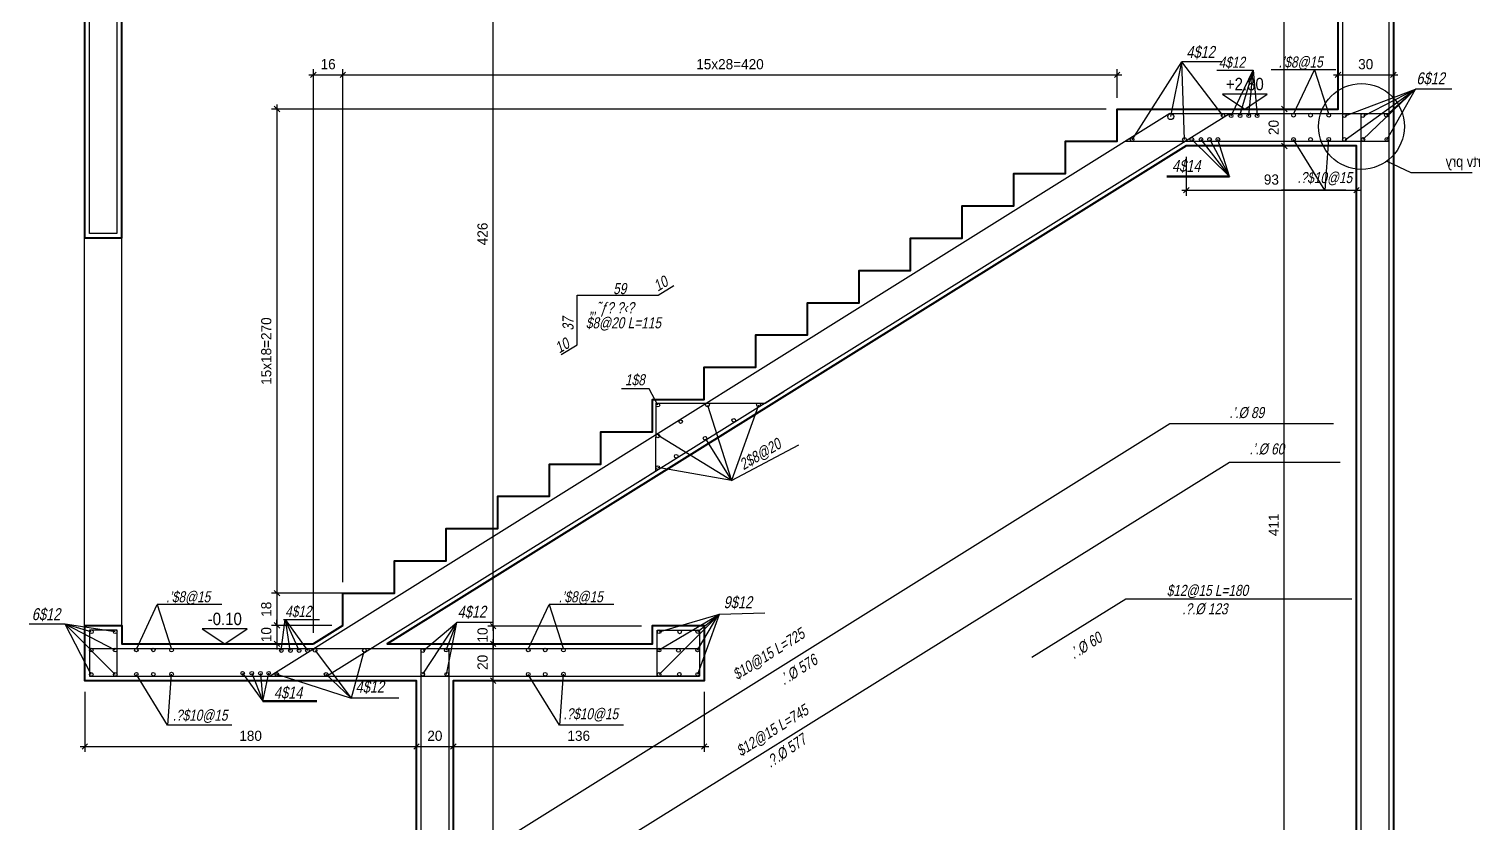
# Model space of a CAD drawing. Header units: inches. Extents: x -5298 to 11252, y 8210 to 22495.
# Drawn here: x 7298 to 8085, y 15499 to 15930 of the extents above; entities that cross this region are included whole.
import ezdxf
from ezdxf.enums import TextEntityAlignment as Align

# ---------------------------------------------------------------- set-up
doc = ezdxf.new("R2010")
doc.units = ezdxf.units.IN
doc.header["$LTSCALE"] = 11
doc.header["$MEASUREMENT"] = 0
doc.layers.get('Defpoints').update_dxf_attribs({"color": 40})
for name, color, linetype in [('BAR', 6, 'Continuous'), ('C-TEXT3', 3, 'Continuous'), ('dim-50-v', 2, 'Continuous'), ('DIM_50', 3, 'Continuous'), ('iron-txt', 3, 'Continuous'), ('IRON6', 6, 'Continuous'), ('otm-text', 1, 'Continuous'), ('P-lines', 3, 'Continuous'), ('STAM', 1, 'Continuous'), ('TEXT3', 3, 'Continuous')]:
    doc.layers.add(name, color=color, linetype=linetype)
doc.layers.add('W', color=1, linetype='Continuous', lineweight=50)
doc.layers.add('W-Conc', color=3, linetype='Continuous', lineweight=40)
doc.styles.add('danmm', font='danmm.shx', dxfattribs={"width": 0.9})
doc.styles.add('HEBREW', font='hebtxt-weld.shx', dxfattribs={"width": 0.8, "oblique": 12})
doc.styles.add('HEBTXT', font='hebtxt-weld.shx')
doc.styles.add('ROMANS', font='romans')
doc.styles.add('tecno', font='techno_m')
doc.dimstyles.new('25', dxfattribs={"dimtxt": 5.5, "dimasz": 3, "dimexe": 3, "dimexo": 6, "dimgap": 3, "dimtad": 1, "dimdec": 0, "dimrnd": 0.5, "dimdsep": 46, "dimtxsty": 'HEBTXT', "dimblk1": 'OBLIQUE', "dimblk2": 'OBLIQUE', "dimsah": 1, "dimcen": 1, "dimdle": 2.5, "dimclre": 9, "dimclrt": 3, "dimadec": 0, "dimazin": 0, "dimtfac": 1, "dimtdec": 0, "dimtix": 1, "dimtmove": 2, "dimatfit": 3, "dimldrblk": 'OBLIQUE', "dimfxl": 1, "dimtolj": 1, "dimarcsym": 0})

# ---------------------------------------------------------------- blocks, each defined once
blk = doc.blocks.new('_OBLIQUE')
at = {"color": 0, "linetype": 'ByBlock'}
blk.add_line((-0.5, -0.5), (0.5, 0.5), dxfattribs=at)
blk = doc.blocks.new('*D995')
at = {"layer": 'Defpoints', "color": 0, "ltscale": 5, "transparency": 16777216}
for p in [(7979, 15866.47, -0.31), (7979.14, 15866.47), (7978.36, 15455.54, -0.31)]:
    blk.add_point(p, dxfattribs=at)
at = {"layer": 'dim-50-v', "color": 0, "lineweight": -2, "ltscale": 5, "transparency": 16777216}
blk.add_line((7979.14, 15453.04), (7979.14, 15868.97), dxfattribs=at)
at = {"layer": 'dim-50-v', "color": 9, "lineweight": -2, "ltscale": 5, "transparency": 16777216}
for p, q in [((7985, 15866.47), (7982.14, 15866.47)), ((7984.36, 15455.54), (7982.14, 15455.54))]:
    blk.add_line(p, q, dxfattribs=at)
at = {"layer": 'dim-50-v', "color": 0, "lineweight": -2, "ltscale": 5, "transparency": 16777216, "xscale": 3, "yscale": 3, "zscale": 3}
for p, rotation in [((7979.14, 15866.47), 90), ((7979.14, 15455.54), 270)]:
    blk.add_blockref('_OBLIQUE', p, dxfattribs=dict(at, rotation=rotation))
at = {"layer": 'dim-50-v', "color": 3, "ltscale": 5, "transparency": 16777216, "insert": (7973.39, 15661.01), "char_height": 5.5, "attachment_point": 5, "rotation": 90, "style": 'HEBTXT'}
blk.add_mtext('\\A1;411', dxfattribs=at)
blk = doc.blocks.new('*D996')
at = {"layer": 'Defpoints', "color": 0, "ltscale": 5, "transparency": 16777216}
for p in [(7978.61, 15886.47, -0.31), (7979.14, 15886.47), (7979, 15866.47, -0.31)]:
    blk.add_point(p, dxfattribs=at)
at = {"layer": 'dim-50-v', "color": 0, "lineweight": -2, "ltscale": 5, "transparency": 16777216}
blk.add_line((7979.14, 15863.97), (7979.14, 15888.97), dxfattribs=at)
at = {"layer": 'dim-50-v', "color": 9, "lineweight": -2, "ltscale": 5, "transparency": 16777216}
for p, q in [((7984.61, 15886.47), (7982.14, 15886.47)), ((7985, 15866.47), (7982.14, 15866.47))]:
    blk.add_line(p, q, dxfattribs=at)
at = {"layer": 'dim-50-v', "color": 0, "lineweight": -2, "ltscale": 5, "transparency": 16777216, "xscale": 3, "yscale": 3, "zscale": 3}
for p, rotation in [((7979.14, 15886.47), 90), ((7979.14, 15866.47), 270)]:
    blk.add_blockref('_OBLIQUE', p, dxfattribs=dict(at, rotation=rotation))
at = {"layer": 'dim-50-v', "color": 3, "ltscale": 5, "transparency": 16777216, "insert": (7973.39, 15876.47), "char_height": 5.5, "attachment_point": 5, "rotation": 90, "style": 'HEBTXT'}
blk.add_mtext('\\A1;20', dxfattribs=at)
blk = doc.blocks.new('*D997')
at = {"layer": 'Defpoints', "color": 0, "ltscale": 5, "transparency": 16777216}
for p in [(7974.44, 16191.5, -0.31), (7979.14, 16191.5), (7978.61, 15886.47, -0.31)]:
    blk.add_point(p, dxfattribs=at)
at = {"layer": 'dim-50-v', "color": 0, "lineweight": -2, "ltscale": 5, "transparency": 16777216}
blk.add_line((7979.14, 15883.97), (7979.14, 16194), dxfattribs=at)
at = {"layer": 'dim-50-v', "color": 9, "lineweight": -2, "ltscale": 5, "transparency": 16777216}
for p, q in [((7980.44, 16191.5), (7982.14, 16191.5)), ((7984.61, 15886.47), (7982.14, 15886.47))]:
    blk.add_line(p, q, dxfattribs=at)
at = {"layer": 'dim-50-v', "color": 0, "lineweight": -2, "ltscale": 5, "transparency": 16777216, "xscale": 3, "yscale": 3, "zscale": 3}
for p, rotation in [((7979.14, 16191.5), 90), ((7979.14, 15886.47), 270)]:
    blk.add_blockref('_OBLIQUE', p, dxfattribs=dict(at, rotation=rotation))
at = {"layer": 'dim-50-v', "color": 3, "ltscale": 5, "transparency": 16777216, "insert": (7973.39, 16038.99), "char_height": 5.5, "attachment_point": 5, "rotation": 90, "style": 'HEBTXT'}
blk.add_mtext('\\A1;305', dxfattribs=at)
blk = doc.blocks.new('MF1')
blk.add_lwpolyline([(30, 20), (0, 0), (-30, 20)], close=True)
at = {"style": 'ROMANS'}
blk.add_attdef('0', text='', height=6, dxfattribs=at).set_placement((0, 25), align=Align.CENTER)
blk = doc.blocks.new('*D1004')
at = {"layer": 'Defpoints', "color": 0, "ltscale": 5, "transparency": 16777216}
for p in [(7549.97, 15576.47), (7565.18, 15576.47, -0.31), (7549.97, 15304.88, -0.31)]:
    blk.add_point(p, dxfattribs=at)
at = {"layer": 'dim-50-v', "color": 0, "lineweight": -2, "ltscale": 5, "transparency": 16777216}
blk.add_line((7549.97, 15302.38), (7549.97, 15578.97), dxfattribs=at)
at = {"layer": 'dim-50-v', "color": 9, "lineweight": -2, "ltscale": 5, "transparency": 16777216}
for p, q in [((7559.18, 15576.47), (7546.97, 15576.47)), ((7555.97, 15304.88), (7552.97, 15304.88))]:
    blk.add_line(p, q, dxfattribs=at)
at = {"layer": 'dim-50-v', "color": 0, "lineweight": -2, "ltscale": 5, "transparency": 16777216, "xscale": 3, "yscale": 3, "zscale": 3}
for p, rotation in [((7549.97, 15576.47), 90), ((7549.97, 15304.88), 270)]:
    blk.add_blockref('_OBLIQUE', p, dxfattribs=dict(at, rotation=rotation))
at = {"layer": 'dim-50-v', "color": 3, "ltscale": 5, "transparency": 16777216, "insert": (7544.22, 15440.68), "char_height": 5.5, "attachment_point": 5, "rotation": 90, "style": 'HEBTXT'}
blk.add_mtext('\\A1;272', dxfattribs=at)
blk = doc.blocks.new('*D1005')
at = {"layer": 'Defpoints', "color": 0, "ltscale": 5, "transparency": 16777216}
for p in [(7549.97, 15596.47), (7564.42, 15596.47, -0.31), (7565.18, 15576.47, -0.31)]:
    blk.add_point(p, dxfattribs=at)
at = {"layer": 'dim-50-v', "color": 9, "lineweight": -2, "ltscale": 5, "transparency": 16777216}
for p, q in [((7558.42, 15596.47), (7546.97, 15596.47)), ((7559.18, 15576.47), (7546.97, 15576.47))]:
    blk.add_line(p, q, dxfattribs=at)
at = {"layer": 'dim-50-v', "color": 0, "lineweight": -2, "ltscale": 5, "transparency": 16777216}
blk.add_line((7549.97, 15573.97), (7549.97, 15598.97), dxfattribs=at)
at = {"layer": 'dim-50-v', "color": 0, "lineweight": -2, "ltscale": 5, "transparency": 16777216, "xscale": 3, "yscale": 3, "zscale": 3}
for p, rotation in [((7549.97, 15596.47), 90), ((7549.97, 15576.47), 270)]:
    blk.add_blockref('_OBLIQUE', p, dxfattribs=dict(at, rotation=rotation))
at = {"layer": 'dim-50-v', "color": 3, "ltscale": 5, "transparency": 16777216, "insert": (7544.22, 15586.47), "char_height": 5.5, "attachment_point": 5, "rotation": 90, "style": 'HEBTXT'}
blk.add_mtext('\\A1;20', dxfattribs=at)
blk = doc.blocks.new('*D1006')
at = {"layer": 'Defpoints', "color": 0, "ltscale": 5, "transparency": 16777216}
for p in [(7549.97, 16031.41), (7586.43, 16031.41, -0.31), (7636.42, 15606.07, -0.31)]:
    blk.add_point(p, dxfattribs=at)
at = {"layer": 'dim-50-v', "color": 9, "lineweight": -2, "ltscale": 5, "transparency": 16777216}
for p, q in [((7580.43, 16031.41), (7546.97, 16031.41)), ((7630.42, 15606.07), (7546.97, 15606.07))]:
    blk.add_line(p, q, dxfattribs=at)
at = {"layer": 'dim-50-v', "color": 0, "lineweight": -2, "ltscale": 5, "transparency": 16777216}
blk.add_line((7549.97, 15603.57), (7549.97, 16033.91), dxfattribs=at)
at = {"layer": 'dim-50-v', "color": 0, "lineweight": -2, "ltscale": 5, "transparency": 16777216, "xscale": 3, "yscale": 3, "zscale": 3}
for p, rotation in [((7549.97, 16031.41), 90), ((7549.97, 15606.07), 270)]:
    blk.add_blockref('_OBLIQUE', p, dxfattribs=dict(at, rotation=rotation))
at = {"layer": 'dim-50-v', "color": 3, "ltscale": 5, "transparency": 16777216, "insert": (7544.22, 15818.74), "char_height": 5.5, "attachment_point": 5, "rotation": 90, "style": 'HEBTXT'}
blk.add_mtext('\\A1;426', dxfattribs=at)
blk = doc.blocks.new('*D961')
at = {"layer": 'Defpoints', "color": 0, "ltscale": 5, "transparency": 16777216}
for p in [(7468.42, 15905.01), (7468.42, 15680.38, -0.31), (7452.42, 15596.47, -0.31)]:
    blk.add_point(p, dxfattribs=at)
at = {"layer": 'dim-50-v', "color": 0, "lineweight": -2, "ltscale": 5, "transparency": 16777216}
blk.add_line((7449.92, 15905.01), (7470.92, 15905.01), dxfattribs=at)
at = {"layer": 'dim-50-v', "color": 9, "lineweight": -2, "ltscale": 5, "transparency": 16777216}
for p, q in [((7452.42, 15602.47), (7452.42, 15908.01)), ((7468.42, 15686.38), (7468.42, 15908.01))]:
    blk.add_line(p, q, dxfattribs=at)
at = {"layer": 'dim-50-v', "color": 0, "lineweight": -2, "ltscale": 5, "transparency": 16777216, "xscale": 3, "yscale": 3, "zscale": 3, "rotation": 180}
blk.add_blockref('_OBLIQUE', (7452.42, 15905.01), dxfattribs=at)
at = {"layer": 'dim-50-v', "color": 0, "lineweight": -2, "ltscale": 5, "transparency": 16777216, "xscale": 3, "yscale": 3, "zscale": 3}
blk.add_blockref('_OBLIQUE', (7468.42, 15905.01), dxfattribs=at)
at = {"layer": 'dim-50-v', "color": 3, "ltscale": 5, "transparency": 16777216, "insert": (7460.42, 15910.76), "char_height": 5.5, "attachment_point": 5, "style": 'HEBTXT'}
blk.add_mtext('\\A1;16', dxfattribs=at)
blk = doc.blocks.new('*D962')
at = {"layer": 'Defpoints', "color": 0, "ltscale": 5, "transparency": 16777216}
for p in [(7888.43, 15905.01), (7888.43, 15886.47, -0.31), (7468.42, 15623.97, -0.31)]:
    blk.add_point(p, dxfattribs=at)
at = {"layer": 'dim-50-v', "color": 0, "lineweight": -2, "ltscale": 5, "transparency": 16777216}
blk.add_line((7465.92, 15905.01), (7890.93, 15905.01), dxfattribs=at)
at = {"layer": 'dim-50-v', "color": 9, "lineweight": -2, "ltscale": 5, "transparency": 16777216}
for p, q in [((7468.42, 15629.97), (7468.42, 15908.01)), ((7888.43, 15892.47), (7888.43, 15908.01))]:
    blk.add_line(p, q, dxfattribs=at)
at = {"layer": 'dim-50-v', "color": 0, "lineweight": -2, "ltscale": 5, "transparency": 16777216, "xscale": 3, "yscale": 3, "zscale": 3, "rotation": 180}
blk.add_blockref('_OBLIQUE', (7468.42, 15905.01), dxfattribs=at)
at = {"layer": 'dim-50-v', "color": 0, "lineweight": -2, "ltscale": 5, "transparency": 16777216, "xscale": 3, "yscale": 3, "zscale": 3}
blk.add_blockref('_OBLIQUE', (7888.43, 15905.01), dxfattribs=at)
at = {"layer": 'dim-50-v', "color": 3, "ltscale": 5, "transparency": 16777216, "insert": (7678.42, 15910.76), "char_height": 5.5, "attachment_point": 5, "style": 'HEBTXT'}
blk.add_mtext('\\A1;15x28=420', dxfattribs=at)
blk = doc.blocks.new('*D963')
at = {"layer": 'Defpoints', "color": 0, "ltscale": 5, "transparency": 16777216}
for p in [(8038.31, 15905.01), (8038.31, 15905.01), (8008.29, 15886.47, -0.31)]:
    blk.add_point(p, dxfattribs=at)
at = {"layer": 'dim-50-v', "color": 9, "lineweight": -2, "ltscale": 5, "transparency": 16777216}
for p, q in [((8038.31, 15911.01), (8038.31, 15908.01)), ((8008.29, 15892.47), (8008.29, 15908.01))]:
    blk.add_line(p, q, dxfattribs=at)
at = {"layer": 'dim-50-v', "color": 0, "lineweight": -2, "ltscale": 5, "transparency": 16777216}
blk.add_line((8005.79, 15905.01), (8040.81, 15905.01), dxfattribs=at)
at = {"layer": 'dim-50-v', "color": 0, "lineweight": -2, "ltscale": 5, "transparency": 16777216, "xscale": 3, "yscale": 3, "zscale": 3, "rotation": 180}
blk.add_blockref('_OBLIQUE', (8008.29, 15905.01), dxfattribs=at)
at = {"layer": 'dim-50-v', "color": 0, "lineweight": -2, "ltscale": 5, "transparency": 16777216, "xscale": 3, "yscale": 3, "zscale": 3}
blk.add_blockref('_OBLIQUE', (8038.31, 15905.01), dxfattribs=at)
at = {"layer": 'dim-50-v', "color": 3, "ltscale": 5, "transparency": 16777216, "insert": (8023.3, 15910.76), "char_height": 5.5, "attachment_point": 5, "style": 'HEBTXT'}
blk.add_mtext('\\A1;30', dxfattribs=at)
blk = doc.blocks.new('*D969')
at = {"layer": 'Defpoints', "color": 0, "ltscale": 5, "transparency": 16777216}
for p in [(7888.43, 15886.47, -0.31), (7432.64, 15623.97), (7496.42, 15623.97, -0.31)]:
    blk.add_point(p, dxfattribs=at)
at = {"layer": 'dim-50-v', "color": 9, "lineweight": -2, "ltscale": 5, "transparency": 16777216}
for p, q in [((7882.43, 15886.47), (7429.64, 15886.47)), ((7490.42, 15623.97), (7429.64, 15623.97))]:
    blk.add_line(p, q, dxfattribs=at)
at = {"layer": 'dim-50-v', "color": 0, "lineweight": -2, "ltscale": 5, "transparency": 16777216}
blk.add_line((7432.64, 15888.97), (7432.64, 15621.47), dxfattribs=at)
at = {"layer": 'dim-50-v', "color": 0, "lineweight": -2, "ltscale": 5, "transparency": 16777216, "xscale": 3, "yscale": 3, "zscale": 3}
for p, rotation in [((7432.64, 15886.47), 90), ((7432.64, 15623.97), 270)]:
    blk.add_blockref('_OBLIQUE', p, dxfattribs=dict(at, rotation=rotation))
at = {"layer": 'dim-50-v', "color": 3, "ltscale": 5, "transparency": 16777216, "insert": (7426.89, 15755.22), "char_height": 5.5, "attachment_point": 5, "rotation": 90, "style": 'HEBTXT'}
blk.add_mtext('\\A1;15x18=270', dxfattribs=at)
blk = doc.blocks.new('*D1014')
at = {"layer": 'Defpoints', "color": 0, "ltscale": 5, "transparency": 16777216}
for p in [(7496.42, 15623.97, -0.31), (7432.64, 15606.47), (7468.42, 15606.47, -0.31)]:
    blk.add_point(p, dxfattribs=at)
at = {"layer": 'dim-50-v', "color": 0, "lineweight": -2, "ltscale": 5, "transparency": 16777216}
blk.add_line((7432.64, 15626.47), (7432.64, 15603.97), dxfattribs=at)
at = {"layer": 'dim-50-v', "color": 9, "lineweight": -2, "ltscale": 5, "transparency": 16777216}
for p, q in [((7490.42, 15623.97), (7429.64, 15623.97)), ((7462.42, 15606.47), (7429.64, 15606.47))]:
    blk.add_line(p, q, dxfattribs=at)
at = {"layer": 'dim-50-v', "color": 0, "lineweight": -2, "ltscale": 5, "transparency": 16777216, "xscale": 3, "yscale": 3, "zscale": 3}
for p, rotation in [((7432.64, 15623.97), 90), ((7432.64, 15606.47), 270)]:
    blk.add_blockref('_OBLIQUE', p, dxfattribs=dict(at, rotation=rotation))
at = {"layer": 'dim-50-v', "color": 3, "ltscale": 5, "transparency": 16777216, "insert": (7426.89, 15615.22), "char_height": 5.5, "attachment_point": 5, "rotation": 90, "style": 'HEBTXT'}
blk.add_mtext('\\A1;18', dxfattribs=at)
blk = doc.blocks.new('*D1015')
at = {"layer": 'Defpoints', "color": 0, "ltscale": 5, "transparency": 16777216}
for p in [(7468.42, 15606.47, -0.31), (7432.64, 15596.47), (7452.42, 15596.47, -0.31)]:
    blk.add_point(p, dxfattribs=at)
at = {"layer": 'dim-50-v', "color": 0, "lineweight": -2, "ltscale": 5, "transparency": 16777216}
for p, q in [((7432.64, 15606.47), (7432.64, 15609.47)), ((7432.64, 15606.47), (7432.64, 15596.47)), ((7432.64, 15596.47), (7432.64, 15593.47))]:
    blk.add_line(p, q, dxfattribs=at)
at = {"layer": 'dim-50-v', "color": 9, "lineweight": -2, "ltscale": 5, "transparency": 16777216}
for p, q in [((7462.42, 15606.47), (7429.64, 15606.47)), ((7446.42, 15596.47), (7429.64, 15596.47))]:
    blk.add_line(p, q, dxfattribs=at)
at = {"layer": 'dim-50-v', "color": 0, "lineweight": -2, "ltscale": 5, "transparency": 16777216, "xscale": 3, "yscale": 3, "zscale": 3}
for p, rotation in [((7432.64, 15606.47), 270), ((7432.64, 15596.47), 90)]:
    blk.add_blockref('_OBLIQUE', p, dxfattribs=dict(at, rotation=rotation))
at = {"layer": 'dim-50-v', "color": 3, "ltscale": 5, "transparency": 16777216, "insert": (7426.89, 15601.47), "char_height": 5.5, "attachment_point": 5, "rotation": 90, "style": 'HEBTXT'}
blk.add_mtext('\\A1;10', dxfattribs=at)
blk = doc.blocks.new('*D974')
at = {"layer": 'Defpoints', "color": 0, "ltscale": 5, "transparency": 16777216}
for p in [(7636.42, 15606.07, -0.31), (7549.97, 15596.47), (7549.97, 15596.47)]:
    blk.add_point(p, dxfattribs=at)
at = {"layer": 'dim-50-v', "color": 9, "lineweight": -2, "ltscale": 5, "transparency": 16777216}
for p, q in [((7630.42, 15606.07), (7546.97, 15606.07)), ((7555.97, 15596.47), (7552.97, 15596.47))]:
    blk.add_line(p, q, dxfattribs=at)
at = {"layer": 'dim-50-v', "color": 0, "lineweight": -2, "ltscale": 5, "transparency": 16777216}
for p, q in [((7549.97, 15606.07), (7549.97, 15609.07)), ((7549.97, 15606.07), (7549.97, 15596.47)), ((7549.97, 15596.47), (7549.97, 15593.47))]:
    blk.add_line(p, q, dxfattribs=at)
at = {"layer": 'dim-50-v', "color": 0, "lineweight": -2, "ltscale": 5, "transparency": 16777216, "xscale": 3, "yscale": 3, "zscale": 3}
for p, rotation in [((7549.97, 15606.07), 270), ((7549.97, 15596.47), 90)]:
    blk.add_blockref('_OBLIQUE', p, dxfattribs=dict(at, rotation=rotation))
at = {"layer": 'dim-50-v', "color": 3, "ltscale": 5, "transparency": 16777216, "insert": (7544.22, 15601.27), "char_height": 5.5, "attachment_point": 5, "rotation": 90, "style": 'HEBTXT'}
blk.add_mtext('\\A1;10', dxfattribs=at)
blk = doc.blocks.new('*D985')
at = {"layer": 'Defpoints', "color": 0, "ltscale": 5, "transparency": 16777216}
for p in [(7925.97, 15866.47, 0.01), (8018.32, 15866.47, 0.01), (8018.32, 15842.47)]:
    blk.add_point(p, dxfattribs=at)
at = {"layer": 'dim-50-v', "color": 9, "lineweight": -2, "ltscale": 5, "transparency": 16777216}
for p, q in [((7925.97, 15860.47), (7925.97, 15839.47)), ((8018.32, 15860.47), (8018.32, 15839.47))]:
    blk.add_line(p, q, dxfattribs=at)
at = {"layer": 'dim-50-v', "color": 0, "lineweight": -2, "ltscale": 5, "transparency": 16777216}
blk.add_line((7923.47, 15842.47), (8020.82, 15842.47), dxfattribs=at)
at = {"layer": 'dim-50-v', "color": 0, "lineweight": -2, "ltscale": 5, "transparency": 16777216, "xscale": 3, "yscale": 3, "zscale": 3, "rotation": 180}
blk.add_blockref('_OBLIQUE', (7925.97, 15842.47), dxfattribs=at)
at = {"layer": 'dim-50-v', "color": 0, "lineweight": -2, "ltscale": 5, "transparency": 16777216, "xscale": 3, "yscale": 3, "zscale": 3}
blk.add_blockref('_OBLIQUE', (8018.32, 15842.47), dxfattribs=at)
at = {"layer": 'dim-50-v', "color": 3, "ltscale": 5, "transparency": 16777216, "insert": (7972.14, 15848.22), "char_height": 5.5, "attachment_point": 5, "style": 'HEBTXT'}
blk.add_mtext('\\A1;93', dxfattribs=at)
blk = doc.blocks.new('*D986')
at = {"layer": 'Defpoints', "color": 0, "ltscale": 5, "transparency": 16777216}
for p in [(7328.41, 15576.47, 0.01), (7508.32, 15576.47, 0.01), (7508.32, 15540.84)]:
    blk.add_point(p, dxfattribs=at)
at = {"layer": 'dim-50-v', "color": 9, "lineweight": -2, "ltscale": 5, "transparency": 16777216}
for p, q in [((7328.41, 15570.47), (7328.41, 15537.84)), ((7508.32, 15570.47), (7508.32, 15537.84))]:
    blk.add_line(p, q, dxfattribs=at)
at = {"layer": 'dim-50-v', "color": 0, "lineweight": -2, "ltscale": 5, "transparency": 16777216}
blk.add_line((7325.91, 15540.84), (7510.82, 15540.84), dxfattribs=at)
at = {"layer": 'dim-50-v', "color": 0, "lineweight": -2, "ltscale": 5, "transparency": 16777216, "xscale": 3, "yscale": 3, "zscale": 3, "rotation": 180}
blk.add_blockref('_OBLIQUE', (7328.41, 15540.84), dxfattribs=at)
at = {"layer": 'dim-50-v', "color": 0, "lineweight": -2, "ltscale": 5, "transparency": 16777216, "xscale": 3, "yscale": 3, "zscale": 3}
blk.add_blockref('_OBLIQUE', (7508.32, 15540.84), dxfattribs=at)
at = {"layer": 'dim-50-v', "color": 3, "ltscale": 5, "transparency": 16777216, "insert": (7418.36, 15546.59), "char_height": 5.5, "attachment_point": 5, "style": 'HEBTXT'}
blk.add_mtext('\\A1;180', dxfattribs=at)
blk = doc.blocks.new('*D987')
at = {"layer": 'Defpoints', "color": 0, "linetype": 'Continuous', "transparency": 16777216}
for p in [(7508.32, 15576.47, 0.01), (7528.32, 15540.84, 0.01), (7528.32, 15540.84)]:
    blk.add_point(p, dxfattribs=at)
at = {"layer": 'dim-50-v', "color": 9, "linetype": 'Continuous', "lineweight": -2, "transparency": 16777216}
for p, q in [((7508.32, 15570.47), (7508.32, 15537.84)), ((7528.32, 15534.84), (7528.32, 15537.84))]:
    blk.add_line(p, q, dxfattribs=at)
at = {"layer": 'dim-50-v', "color": 0, "linetype": 'Continuous', "lineweight": -2, "transparency": 16777216}
blk.add_line((7505.82, 15540.84), (7530.82, 15540.84), dxfattribs=at)
at = {"layer": 'dim-50-v', "color": 0, "linetype": 'Continuous', "lineweight": -2, "transparency": 16777216, "xscale": 3, "yscale": 3, "zscale": 3, "rotation": 180}
blk.add_blockref('_OBLIQUE', (7508.32, 15540.84), dxfattribs=at)
at = {"layer": 'dim-50-v', "color": 0, "linetype": 'Continuous', "lineweight": -2, "transparency": 16777216, "xscale": 3, "yscale": 3, "zscale": 3}
blk.add_blockref('_OBLIQUE', (7528.32, 15540.84), dxfattribs=at)
at = {"layer": 'dim-50-v', "color": 3, "linetype": 'Continuous', "transparency": 16777216, "insert": (7518.32, 15546.59), "char_height": 5.5, "attachment_point": 5, "style": 'HEBTXT'}
blk.add_mtext('\\A1;20', dxfattribs=at)
blk = doc.blocks.new('*D988')
at = {"layer": 'Defpoints', "color": 0, "linetype": 'Continuous', "transparency": 16777216}
for p in [(7664.42, 15576.47, 0.01), (7528.32, 15540.84, 0.01), (7664.42, 15540.84)]:
    blk.add_point(p, dxfattribs=at)
at = {"layer": 'dim-50-v', "color": 9, "linetype": 'Continuous', "lineweight": -2, "transparency": 16777216}
for p, q in [((7664.42, 15570.47), (7664.42, 15537.84)), ((7528.32, 15534.84), (7528.32, 15537.84))]:
    blk.add_line(p, q, dxfattribs=at)
at = {"layer": 'dim-50-v', "color": 0, "linetype": 'Continuous', "lineweight": -2, "transparency": 16777216}
blk.add_line((7525.82, 15540.84), (7666.92, 15540.84), dxfattribs=at)
at = {"layer": 'dim-50-v', "color": 0, "linetype": 'Continuous', "lineweight": -2, "transparency": 16777216, "xscale": 3, "yscale": 3, "zscale": 3, "rotation": 180}
blk.add_blockref('_OBLIQUE', (7528.32, 15540.84), dxfattribs=at)
at = {"layer": 'dim-50-v', "color": 0, "linetype": 'Continuous', "lineweight": -2, "transparency": 16777216, "xscale": 3, "yscale": 3, "zscale": 3}
blk.add_blockref('_OBLIQUE', (7664.42, 15540.84), dxfattribs=at)
at = {"layer": 'dim-50-v', "color": 3, "linetype": 'Continuous', "transparency": 16777216, "insert": (7596.37, 15546.59), "char_height": 5.5, "attachment_point": 5, "style": 'HEBTXT'}
blk.add_mtext('\\A1;136', dxfattribs=at)

msp = doc.modelspace()

# ---------------------------------------------------------------- linework, layer by layer
at = {"color": 2, "elevation": 0}
msp.add_lwpolyline([(8034.71, 15858.25), (8047.78, 15852.05), (8081.03, 15852.05)], dxfattribs=at)
at = {"color": 2}
msp.add_circle((8021.01, 15877.03, 0.01), 23.25, dxfattribs=at)
at = {"layer": 'BAR', "linetype": 'Continuous'}
for p, q in [((8035.82, 16560.98, -0.18), (8035.82, 15090.97, -0.18)), ((8010.78, 16059.27, -0.16), (8010.78, 15868.97, -0.16)), ((8020.81, 15090.97, -0.3), (8020.81, 15884, -0.17)), ((7510.82, 15090.96, -0.3), (7510.82, 15593.97, -0.3)), ((7525.82, 15593.97, -0.31), (7525.82, 15090.96, -2.74))]:
    msp.add_line(p, q, dxfattribs=at)
at = {"layer": 'BAR', "linetype": 'Continuous', "elevation": -0.3}
for points in [[(7330.91, 16058.97), (7345.77, 16058.97), (7345.77, 15818.97), (7330.91, 15818.97)], [(7330.91, 15578.97), (7345.91, 15578.97), (7345.91, 15603.97), (7330.91, 15603.97)], [(7638.92, 15603.97), (7661.92, 15603.97), (7661.92, 15578.97), (7638.92, 15578.97)]]:
    msp.add_lwpolyline(points, close=True, dxfattribs=at)
at = {"layer": 'BAR', "linetype": 'Continuous'}
for points, elevation in [([(7917.08, 15884), (7429.03, 15578.97)], -0.2), ([(7459.61, 15578.97), (7949.4, 15884)], -0.15), ([(7917.08, 15884), (8035.82, 15884)], -0.17), ([(7893.04, 15868.97), (8035.82, 15868.97)], -0.16), ([(8010.78, 15868.97), (8020.81, 15868.97)], -0.16), ([(7586.88, 15753.46), (7595.44, 15758.69), (7595.44, 15785.6), (7639.51, 15785.6), (7647.96, 15790.77)], -0.31), ([(7629.69, 15684.89), (7638.26, 15690.23), (7638.35, 15727), (7697.42, 15727.07), (7707.55, 15733.38)], -0.47), ([(7330.91, 15593.97), (7661.92, 15593.97)], -0.3), ([(7330.91, 15578.97), (7661.92, 15578.97)], -0.3)]:
    msp.add_lwpolyline(points, dxfattribs=dict(at, elevation=elevation))
at = {"layer": 'BAR'}
for points, elevation in [([(8005.79, 15715.79), (7917.08, 15715.79), (7429.03, 15410.77), (7369.03, 15410.77)], -0.3), ([(7350.81, 15389.92), (7459.61, 15389.92), (7949.4, 15694.94), (8009.4, 15694.94)], -0.3), ([(8015.84, 15620.78), (7893.08, 15620.78), (7842.2, 15588.99)], -0.24)]:
    msp.add_lwpolyline(points, dxfattribs=dict(at, elevation=elevation))
at = {"layer": 'IRON6'}
for centre, radius in [((7917.54, 15882.38, -0.17), 1.62), ((7945.88, 15882.97, -0.15), 1), ((7950.25, 15882.82, -0.16), 1), ((7955.16, 15882.82, -0.16), 1), ((7959.86, 15882.82, -0.16), 1), ((7964.37, 15882.83, -0.16), 1), ((7984.19, 15883.13, -0.06), 1), ((7993.39, 15883.15, -0.06), 1), ((8003.27, 15883.08, -0.06), 1), ((8011.72, 15882.93, -0.18), 1), ((8021.76, 15882.97, -0.18), 1), ((8034.51, 15883.11, -0.17), 1), ((7896.58, 15869.95, -0.16), 1), ((7924.98, 15869.96, -0.16), 1), ((7929.02, 15869.97, -0.16), 1), ((7933.94, 15869.97, -0.16), 1), ((7938.63, 15869.97, -0.16), 1), ((7943.15, 15869.97, -0.16), 1), ((7984.19, 15869.97, -0.16), 1), ((7993.39, 15870.02, -0.16), 1), ((8003.26, 15870.08, -0.16), 1), ((8011.72, 15869.97, -0.16), 1), ((8021.82, 15869.97, -0.16), 1), ((8034.78, 15869.97, -0.16), 1), ((7639.35, 15725.96, -0.46), 1), ((7666.22, 15726.01, -0.31), 1), ((7693.89, 15726.05, -0.15), 1), ((7651.65, 15716.96, -0.46), 1), ((7680.45, 15717.68, -0.15), 1), ((7639.28, 15709.21, -0.2), 1), ((7664.87, 15707.99, -0.15), 1), ((7649.23, 15698.24, -0.15), 1), ((7639.27, 15692.04, -0.15), 1), ((7332, 15603.05, -0.3), 1), ((7344.93, 15603.06, -0.3), 1), ((7640.04, 15603.05, -0.3), 1), ((7651.12, 15602.95, -0.31), 1), ((7660.92, 15603.1, -0.3), 1), ((7331.92, 15593.08, -0.31), 1), ((7344.86, 15593.09, -0.31), 1), ((7356.38, 15593.13, -0.19), 1), ((7365.58, 15593.15, -0.19), 1), ((7375.45, 15593.08, -0.19), 1), ((7435.02, 15592.81, -0.19), 1), ((7439.93, 15592.81, -0.19), 1), ((7444.63, 15592.81, -0.19), 1), ((7449.15, 15592.82, -0.19), 1), ((7453.32, 15592.94, -0.31), 1), ((7480.13, 15592.95, -0.31), 1), ((7511.76, 15592.83, 0.01), 1), ((7524.48, 15593.11, -0.3), 1), ((7569, 15593.13, -0.19), 1), ((7578.2, 15593.15, -0.19), 1), ((7588.07, 15593.08, -0.19), 1), ((7639.96, 15593.08, -0.31), 1), ((7650.46, 15592.94, -0.31), 1), ((7660.84, 15593.13, -0.31), 1), ((7331.92, 15579.93, -0.31), 1), ((7344.9, 15579.93, -0.3), 1), ((7356.38, 15579.97, -0.3), 1), ((7365.58, 15580.03, -0.3), 1), ((7375.45, 15580.09, -0.3), 1), ((7414.04, 15580.56, -0.2), 1), ((7418.96, 15580.56, -0.2), 1), ((7423.66, 15580.56, -0.2), 1), ((7428.17, 15580.57, -0.2), 1), ((7432.55, 15579.95, -0.3), 1), ((7459.3, 15579.96, -0.3), 1), ((7511.78, 15579.97, -0.3), 1), ((7524.75, 15579.97, -0.3), 1), ((7568.99, 15579.97, -0.3), 1), ((7578.2, 15580.03, -0.3), 1), ((7588.07, 15580.09, -0.3), 1), ((7639.95, 15579.93, -0.3), 1), ((7650.95, 15579.97, -0.3), 1), ((7660.89, 15579.97, -0.3), 1)]:
    msp.add_circle(centre, radius, dxfattribs=at)
at = {"layer": 'STAM'}
for p, q in [((7896.57, 15869.82, -0.18), (7923.6, 15912.15, -0.16)), ((7917.52, 15882.48, -0.47), (7923.6, 15912.15, -0.16)), ((7945.88, 15882.97, -0.15), (7923.6, 15912.15, -0.16)), ((7945.31, 15912.15, -0.16), (7923.6, 15912.15, -0.16)), ((7924.98, 15869.96, -0.16), (7923.6, 15912.15, -0.16)), ((8007.07, 15907.73, -0.22), (7972.04, 15907.73, -0.22)), ((8012.19, 15882.78, 0.14), (8050.37, 15897.26, -0.17)), ((8012.19, 15869.81, 0.16), (8050.37, 15897.26, -0.17)), ((8021.82, 15869.97, -0.16), (8050.37, 15897.26, -0.17)), ((8022.23, 15882.81, 0.14), (8050.37, 15897.26, -0.17)), ((8034.51, 15883.11, -0.17), (8050.37, 15897.26, -0.17)), ((8034.68, 15869.81, -0.17), (8050.37, 15897.26, -0.17)), ((8069.95, 15897.26, -0.17), (8050.37, 15897.26, -0.17)), ((8012.46, 15842.47, -0.31), (7977.6, 15842.47, -0.31)), ((7693.9, 15725.98, -0.46), (7679.26, 15685.03, -0.15)), ((7679.26, 15685.03, -0.15), (7639.5, 15709.37, -0.15)), ((7665.06, 15707.69, -0.15), (7679.26, 15685.03, -0.15)), ((7402.72, 15617.73, -0.3), (7367.7, 15617.73, -0.3)), ((7615.33, 15617.73, -0.3), (7580.31, 15617.73, -0.3)), ((7639.71, 15593.09, -0.3), (7672.68, 15612.59, -0.3)), ((7639.95, 15579.93, -0.3), (7672.68, 15612.59, -0.3)), ((7639.97, 15603.07, -0.31), (7672.68, 15612.59, -0.3)), ((7660.84, 15593.13, -0.31), (7672.28, 15612.58, -0.3)), ((7660.92, 15603.1, -0.3), (7672.68, 15612.59, -0.3)), ((7344.86, 15593.09, -0.31), (7317.73, 15607.23, -0.31)), ((7331.92, 15579.93, -0.31), (7317.73, 15607.23, -0.31)), ((7344.93, 15603.06, -0.3), (7317.81, 15607.23, -0.31)), ((7331.93, 15603.07, -0.31), (7317.81, 15607.23, -0.31)), ((7511.78, 15579.97, -0.3), (7530.18, 15608.03, -0.31)), ((7512.2, 15592.82, 0.01), (7530.18, 15608.03, -0.31)), ((7524.48, 15593.11, -0.3), (7530.18, 15608.03, -0.31)), ((7524.65, 15579.81, -0.31), (7530.18, 15608.03, -0.31)), ((7549.77, 15608.03, -0.31), (7530.18, 15608.03, -0.31)), ((7453.32, 15592.94, -0.31), (7472.91, 15567.05, -0.31)), ((7479.81, 15592.42, -0.37), (7472.91, 15567.05, -0.31)), ((7432.11, 15580.14, -0.29), (7472.91, 15567.05, -0.31)), ((7459.11, 15579.96, -0.37), (7472.91, 15567.05, -0.31)), ((7498.7, 15567.05, -0.31), (7472.91, 15567.05, -0.31)), ((7408.11, 15552.47, -0.39), (7373.25, 15552.47, -0.39)), ((7620.73, 15552.47, -0.39), (7585.87, 15552.47, -0.39))]:
    msp.add_line(p, q, dxfattribs=at)
at = {"layer": 'STAM', "ltscale": 50}
for p, q in [((7984.19, 15883.61, -0.16), (7995.51, 15907.73, -0.16)), ((7995.51, 15907.73, -0.16), (8003.27, 15883.56, -0.16)), ((8001.06, 15842.47, -0.25), (7984.19, 15869.92, -0.16)), ((8003.11, 15869.95, -0.16), (8001.06, 15842.47, -0.25)), ((7356.38, 15593.61, -0.3), (7367.7, 15617.73, -0.3)), ((7367.7, 15617.73, -0.3), (7375.45, 15593.57, -0.3)), ((7569, 15593.61, -0.3), (7580.31, 15617.73, -0.3)), ((7580.31, 15617.73, -0.3), (7588.07, 15593.57, -0.3)), ((7373.25, 15552.47, -0.39), (7356.38, 15579.92, -0.3)), ((7375.3, 15579.95, -0.3), (7373.25, 15552.47, -0.39)), ((7585.87, 15552.47, -0.39), (7569, 15579.92, -0.3)), ((7587.91, 15579.95, -0.3), (7585.87, 15552.47, -0.39))]:
    msp.add_line(p, q, dxfattribs=at)
at = {"layer": 'STAM', "linetype": 'Continuous'}
for points, elevation in [([(7942.61, 15907.48), (7962.27, 15907.48)], -58220.5), ([(7950.25, 15882.82), (7962.27, 15907.48), (7964.37, 15882.83)], -0.18), ([(7959.86, 15882.82), (7962.27, 15907.48), (7954.83, 15882.82)], -0.18), ([(7929.02, 15869.97), (7949.39, 15849.96), (7943.15, 15869.97)], -0.18), ([(7929.02, 15869.97), (7949.39, 15849.96), (7943.15, 15869.97)], -0.18), ([(7933.94, 15869.97), (7949.39, 15849.96), (7943.15, 15869.97)], -0.18), ([(7938.76, 15869.89), (7949.39, 15849.96), (7943.15, 15869.97)], -0.18), ([(7639.35, 15725.96), (7634.66, 15734.79), (7619.61, 15734.79)], -0.46), ([(7666.14, 15725.99), (7679.26, 15685.03), (7715.82, 15704.33)], -0.15), ([(7679.26, 15685.03), (7639.27, 15692.04)], -0.15), ([(7435.02, 15592.81), (7437.03, 15609.76), (7449.15, 15592.82)], -0.21), ([(7436.14, 15609.76), (7455.8, 15609.76)], -58220.52), ([(7444.63, 15592.81), (7437.03, 15609.76), (7439.6, 15592.81)], -0.21), ([(7414.04, 15580.56), (7424.91, 15565.41), (7428.17, 15580.57)], -0.22), ([(7414.04, 15580.56), (7424.91, 15565.41), (7428.17, 15580.57)], -0.22), ([(7418.96, 15580.56), (7424.91, 15565.41), (7428.17, 15580.57)], -0.22), ([(7423.79, 15580.49), (7424.91, 15565.41), (7428.17, 15580.57)], -0.22)]:
    msp.add_lwpolyline(points, dxfattribs=dict(at, elevation=elevation))
at = {"layer": 'STAM', "linetype": 'Continuous', "elevation": -0.3}
msp.add_lwpolyline([(7328.27, 15816.47), (7348.27, 15816.47), (7348.27, 15606.48), (7328.27, 15606.48)], close=True, dxfattribs=at)
at = {"layer": 'STAM'}
for points, elevation in [([(7660.89, 15579.97), (7672.68, 15612.59), (7697.3, 15613.38)], -0.3), ([(7344.81, 15579.78), (7317.73, 15607.23), (7298.15, 15607.23)], -0.31)]:
    msp.add_lwpolyline(points, dxfattribs=dict(at, elevation=elevation))
at = {"layer": 'W', "ltscale": 5}
for points, elevation in [([(7949.39, 15849.96), (7915.5, 15849.96)], -0.18), ([(7424.91, 15565.41), (7454.25, 15565.41)], -0.2)]:
    msp.add_lwpolyline(points, dxfattribs=dict(at, elevation=elevation))
at = {"layer": 'W-Conc', "ltscale": 5, "elevation": -0.3}
for points in [[(8038.31, 16560.98), (8038.32, 15090.97)], [(7348.27, 16031.26), (7348.27, 15816.47), (7328.41, 15816.47), (7328.41, 16061.47)], [(7468.42, 15606.47), (7468.42, 15623.97), (7496.42, 15623.97), (7496.42, 15641.47), (7524.42, 15641.47), (7524.42, 15658.97), (7552.42, 15658.97), (7552.42, 15676.47), (7580.42, 15676.47), (7580.42, 15693.97), (7608.42, 15693.97), (7608.42, 15711.47), (7636.43, 15711.47), (7636.43, 15728.97), (7664.43, 15728.97), (7664.43, 15746.47), (7692.43, 15746.47), (7692.43, 15763.97), (7720.43, 15763.97), (7720.43, 15781.47), (7748.43, 15781.47), (7748.43, 15798.97), (7776.43, 15798.97), (7776.43, 15816.47), (7804.43, 15816.47), (7804.43, 15833.97), (7832.43, 15833.97), (7832.43, 15851.47), (7832.43, 15851.47), (7860.43, 15851.47), (7860.43, 15868.97), (7888.43, 15868.97), (7888.43, 15886.47), (8008.29, 15886.47), (8008.29, 16061.47)], [(8018.32, 15455.54), (8018.32, 15866.47), (7925.97, 15866.47), (7492.41, 15596.47), (7636.42, 15596.47), (7636.42, 15606.47), (7664.42, 15606.47), (7664.42, 15576.47), (7528.32, 15576.47), (7528.32, 15304.88)], [(7508.32, 15090.97), (7508.32, 15576.47), (7328.41, 15576.47), (7328.41, 15606.47), (7348.41, 15606.47), (7348.41, 15596.47), (7452.42, 15596.47)], [(7468.42, 15606.47), (7452.42, 15596.47)]]:
    msp.add_lwpolyline(points, dxfattribs=at)

# ---------------------------------------------------------------- block references
at = {"layer": 'P-lines', "color": 3}
ref = msp.add_blockref('MF1', (7957.72, 15886.47, -0.3), dxfattribs=dict(at, xscale=-0.4065600000089035, yscale=0.4065600000089035, zscale=0.4065600000089035))
ref.add_attrib('-3.25', '+2.80', dxfattribs={"layer": 'otm-text', "height": 6.75, "style": 'danmm', "width": 0.9}).set_placement((7957.72, 15896.64, -0.3), align=Align.CENTER)
ref = msp.add_blockref('MF1', (7404.35, 15596.47, -0.3), dxfattribs=dict(at, xscale=-0.4065600000089035, yscale=0.4065600000089035, zscale=0.4065600000089035))
ref.add_attrib('-3.25', '-0.10', dxfattribs={"layer": 'otm-text', "height": 6.75, "style": 'danmm', "width": 0.9}).set_placement((7404.35, 15606.64, -0.3), align=Align.CENTER)

# ---------------------------------------------------------------- texts
at = {"layer": 'C-TEXT3', "style": 'HEBREW', "oblique": 12, "width": 0.8}
for s, p in [('.’.%%129 89', (7968.21, 15718.9, -0.31)), ('.’.%%129 60', (7979.14, 15699.18, 0.01)), ('$12@15 L=180', (7959.53, 15622.47, -0.31)), ('.%%154.%%129 123', (7948.39, 15612.48, -0.31))]:
    msp.add_text(s, height=6, dxfattribs=at).set_placement(p, align=Align.RIGHT)
for s, rotation, p in [('$10@15 L=725', 32.19573, (7719.67, 15600.28, -0.32)), ('.’.%%129 60', 32.19573, (7880.93, 15598.1, -0.31)), ('.’.%%129 576', 32.76186, (7726.57, 15586.06, -0.31)), ('$12@15 L=745', 32.19573, (7721.68, 15558.83, -0.31)), ('.%%154.%%129 577', 34.58301, (7720.6, 15543.04, -0.31))]:
    msp.add_text(s, height=6, rotation=rotation, dxfattribs=at).set_placement(p, align=Align.RIGHT)
at = {"layer": 'DIM_50', "style": 'tecno', "text_generation_flag": 2}
msp.add_text('rtv pry', height=6, dxfattribs=at).set_placement((8085.75, 15855.04, 0.01))
at = {"layer": 'iron-txt', "style": 'HEBREW', "oblique": 12, "width": 0.8}
for s, p in [('4$12', (7925.99, 15914.17, -0.16)), ('6$12', (8050.82, 15899.87, -0.17)), ('4$14', (7918.24, 15852.42, -55346.21)), ('4$12', (7530.64, 15610.63, -0.31)), ('9$12', (7674.99, 15615.79, -0.31)), ('6$12', (7299.67, 15609.31, -0.32)), ('4$14', (7430.99, 15566.84, -0.22)), ('4$12', (7475.3, 15569.95, -0.31))]:
    msp.add_text(s, height=6.5, dxfattribs=at).set_placement(p)
at = {"layer": 'TEXT3', "style": 'HEBREW', "oblique": 12, "width": 0.8}
for s, height, p in [('4$12', 6, (7943.57, 15908.82, -58220.51)), ('59', 6.02, (7615.04, 15786.1, -0.31)), ('„‚˜ƒ\x8e \x8c‹\x8c', 6.02, (7602.48, 15775.74, -0.31)), ('$8@20 L=115', 6.0201, (7600.26, 15767.54, -0.31)), ('1$8', 6.02, (7621.48, 15736.67, -0.46)), ('4$12', 6, (7437.1, 15611.1, -58220.53))]:
    msp.add_text(s, height=height, dxfattribs=at).set_placement(p)
for s, p in [('.’$8@15', (7988, 15911.61, -0.22)), ('.%%154$10@15', (8001.1, 15848.94, -154209.48)), ('.’$8@15', (7384.47, 15621.62, -0.3)), ('.’$8@15', (7597.45, 15621.62, -0.3)), ('.%%154$10@15', (7602.92, 15558.17, -154209.49)), ('.%%154$10@15', (7390.98, 15557.43, -0.31))]:
    msp.add_text(s, height=6, dxfattribs=at).set_placement(p, align=Align.MIDDLE)
for s, rotation, p in [('10', 30.48458, (7639.23, 15787.4, -0.31)), ('37', 90, (7593.57, 15766.36, -0.31)), ('10', 30.48458, (7585.79, 15753.82, -0.31)), ('2$8@20', 30.76957, (7685.79, 15690.55, -0.15))]:
    msp.add_text(s, height=6.02, rotation=rotation, dxfattribs=at).set_placement(p)

# ---------------------------------------------------------------- dimensions: what is measured, and where the dimension line sits
at = {"layer": 'dim-50-v', "ltscale": 5}
for base, p1, p2, picture, middle in [((7979.14, 16191.5, 0.01), (7978.61, 15886.47, -0.3), (7974.44, 16191.5, -0.3), '*D997', (7973.39, 16038.99, 0.01)), ((7549.97, 16031.41, 0.01), (7636.42, 15606.07, -0.3), (7586.43, 16031.41, -0.3), '*D1006', (7544.22, 15818.74, 0.01)), ((7979.14, 15886.47, 0.01), (7979, 15866.47, -0.3), (7978.61, 15886.47, -0.3), '*D996', (7973.39, 15876.47, 0.01)), ((7979.14, 15866.47, 0.01), (7978.36, 15455.54, -0.3), (7979, 15866.47, -0.3), '*D995', (7973.39, 15661.01, 0.01)), ((7432.64199, 15606.47132, 0.00684), (7496.41626, 15623.97133, -0.29975), (7468.41626, 15606.47132, -0.29975), '*D1014', (7426.89199, 15615.22133, 0.00684)), ((7432.64, 15596.47, 0.01), (7468.42, 15606.47, -0.3), (7452.42, 15596.47, -0.3), '*D1015', (7426.89, 15601.47, 0.01)), ((7549.97, 15596.47, 0.01), (7636.42, 15606.07, -0.3), (7549.97, 15596.47, 0.01), '*D974', (7544.22, 15601.27, 0.01)), ((7549.97, 15596.47, 0.01), (7565.18, 15576.47, -0.3), (7564.42, 15596.47, -0.3), '*D1005', (7544.22, 15586.47, 0.01)), ((7549.97, 15576.47, 0.01), (7549.97, 15304.88, -0.3), (7565.18, 15576.47, -0.3), '*D1004', (7544.22, 15440.68, 0.01))]:
    dim = msp.add_linear_dim(base=base, p1=p1, p2=p2, angle=90, dimstyle='25', dxfattribs=at)
    dim.commit()
    dim.dimension.update_dxf_attribs({"geometry": picture, "text_midpoint": middle})
for base, p1, p2, picture, middle in [((7468.42, 15905.01, 0.01), (7452.42, 15596.47, -0.3), (7468.42, 15680.38, -0.3), '*D961', (7460.42, 15910.76, 0.01)), ((8038.31, 15905.01, 0.01), (8008.29, 15886.47, -0.3), (8038.31, 15905.01, 0.01), '*D963', (8023.3, 15910.76, 0.01)), ((8018.32, 15842.47, -0.31), (7925.97, 15866.47, -0.3), (8018.32, 15866.47, -0.3), '*D985', (7972.14, 15848.22, -0.31)), ((7508.32, 15540.84, -0.31), (7328.41, 15576.47, -0.3), (7508.32, 15576.47, -0.3), '*D986', (7418.36, 15546.59, -0.31))]:
    dim = msp.add_linear_dim(base=base, p1=p1, p2=p2, dimstyle='25', dxfattribs=at)
    dim.commit()
    dim.dimension.update_dxf_attribs({"geometry": picture, "text_midpoint": middle})
dim = msp.add_linear_dim(base=(7888.43, 15905.01, 0.01), p1=(7468.42, 15623.97, -0.3), p2=(7888.43, 15886.47, -0.3), text='15x28=420', dimstyle='25', dxfattribs=at)
dim.commit()
dim.dimension.update_dxf_attribs({"geometry": '*D962', "text_midpoint": (7678.42, 15910.76, 0.01)})
dim = msp.add_linear_dim(base=(7432.64, 15623.97, 0.01), p1=(7888.43, 15886.47, -0.3), p2=(7496.42, 15623.97, -0.3), angle=90, text='15x18=270', dimstyle='25', dxfattribs=at)
dim.commit()
dim.dimension.update_dxf_attribs({"geometry": '*D969', "text_midpoint": (7426.89, 15755.22, 0.01)})
at = {"layer": 'dim-50-v', "linetype": 'Continuous'}
for base, p1, p2, picture, middle in [((7528.32, 15540.84, -0.31), (7508.32, 15576.47, -0.3), (7528.32, 15540.84, -0.3), '*D987', (7518.32, 15546.59, -0.31)), ((7664.42, 15540.84, -0.31), (7528.32, 15540.84, -0.3), (7664.42, 15576.47, -0.3), '*D988', (7596.37, 15546.59, -0.31))]:
    dim = msp.add_linear_dim(base=base, p1=p1, p2=p2, dimstyle='25', dxfattribs=at)
    dim.commit()
    dim.dimension.update_dxf_attribs({"geometry": picture, "text_midpoint": middle})

doc.saveas('drawing.dxf')
